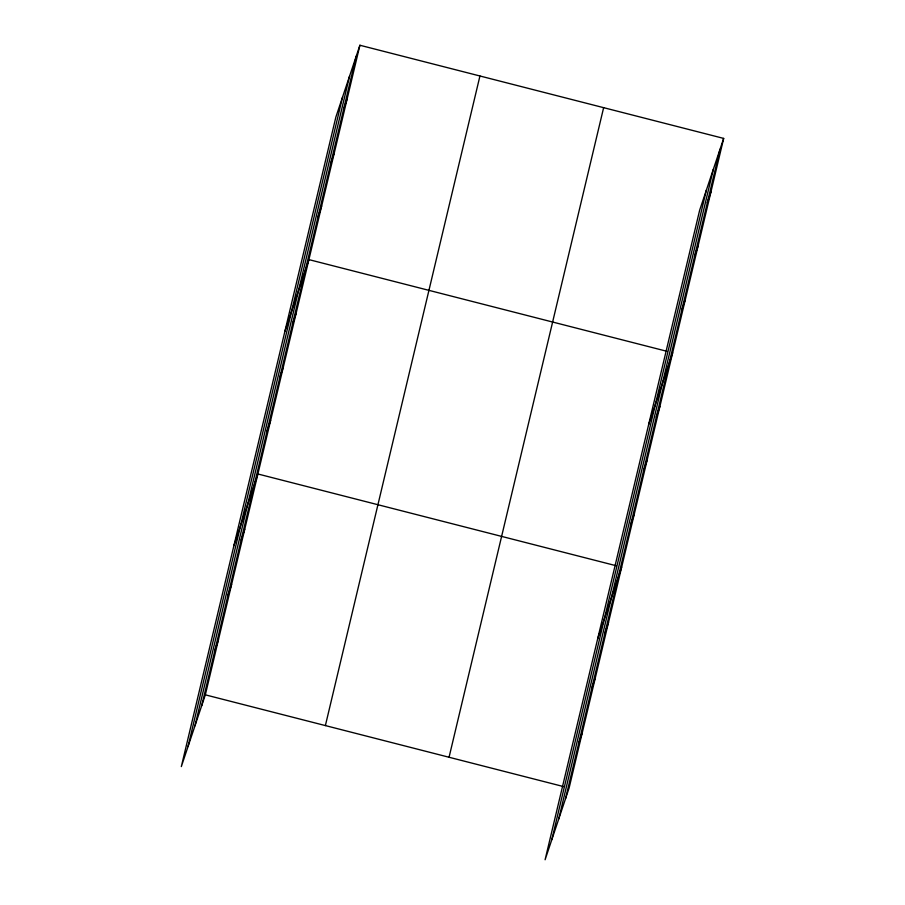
<?xml version="1.0" encoding="UTF-8"?>
<svg xmlns="http://www.w3.org/2000/svg" width="905" height="905" viewBox="0 0 905 905"><rect width="100%" height="100%" fill="white"/><g stroke="black" fill="none" stroke-linecap="round" stroke-linejoin="round"><path stroke-width="1.36" d="M188.048 746.489L342.622 96.903M194.982 725.776L349.556 76.19M201.713 705.674L356.276 56.087M359.907 45.25L335.891 117.005L181.328 766.592L205.333 694.836L359.907 45.25L723.672 138.408L569.109 787.995L545.093 859.75L699.667 210.164L723.672 138.408M325.381 725.584L479.944 75.986M449.061 757.259L603.635 107.661M551.824 839.648L706.398 190.061M558.747 818.935L713.321 169.348M565.478 798.832L720.052 149.246M343.527 109.675L347.147 98.837M330.777 163.273L334.398 152.436M318.017 216.861L321.648 206.023M284.883 331.366L308.899 259.611L667.211 351.378M292.519 324.047L296.139 313.209M279.769 377.634L283.389 366.797M267.009 431.221L270.64 420.384M233.875 545.738L257.891 473.982L616.203 565.738M241.126 540.036L244.746 529.199M227.981 595.241L231.612 584.415M214.847 650.457L218.467 639.631M707.291 202.833L710.923 191.996M694.542 256.42L698.174 245.583M681.793 310.019L685.413 299.182M648.659 424.524L672.664 352.769M656.283 417.194L659.915 406.368M643.534 470.792L647.166 459.955M630.785 524.38L634.405 513.542M597.651 638.885L621.656 567.141M604.891 633.183L608.522 622.346M591.757 688.4L595.377 677.562M578.612 743.616L582.243 732.779M205.333 694.836L563.645 786.603"/></g></svg>
